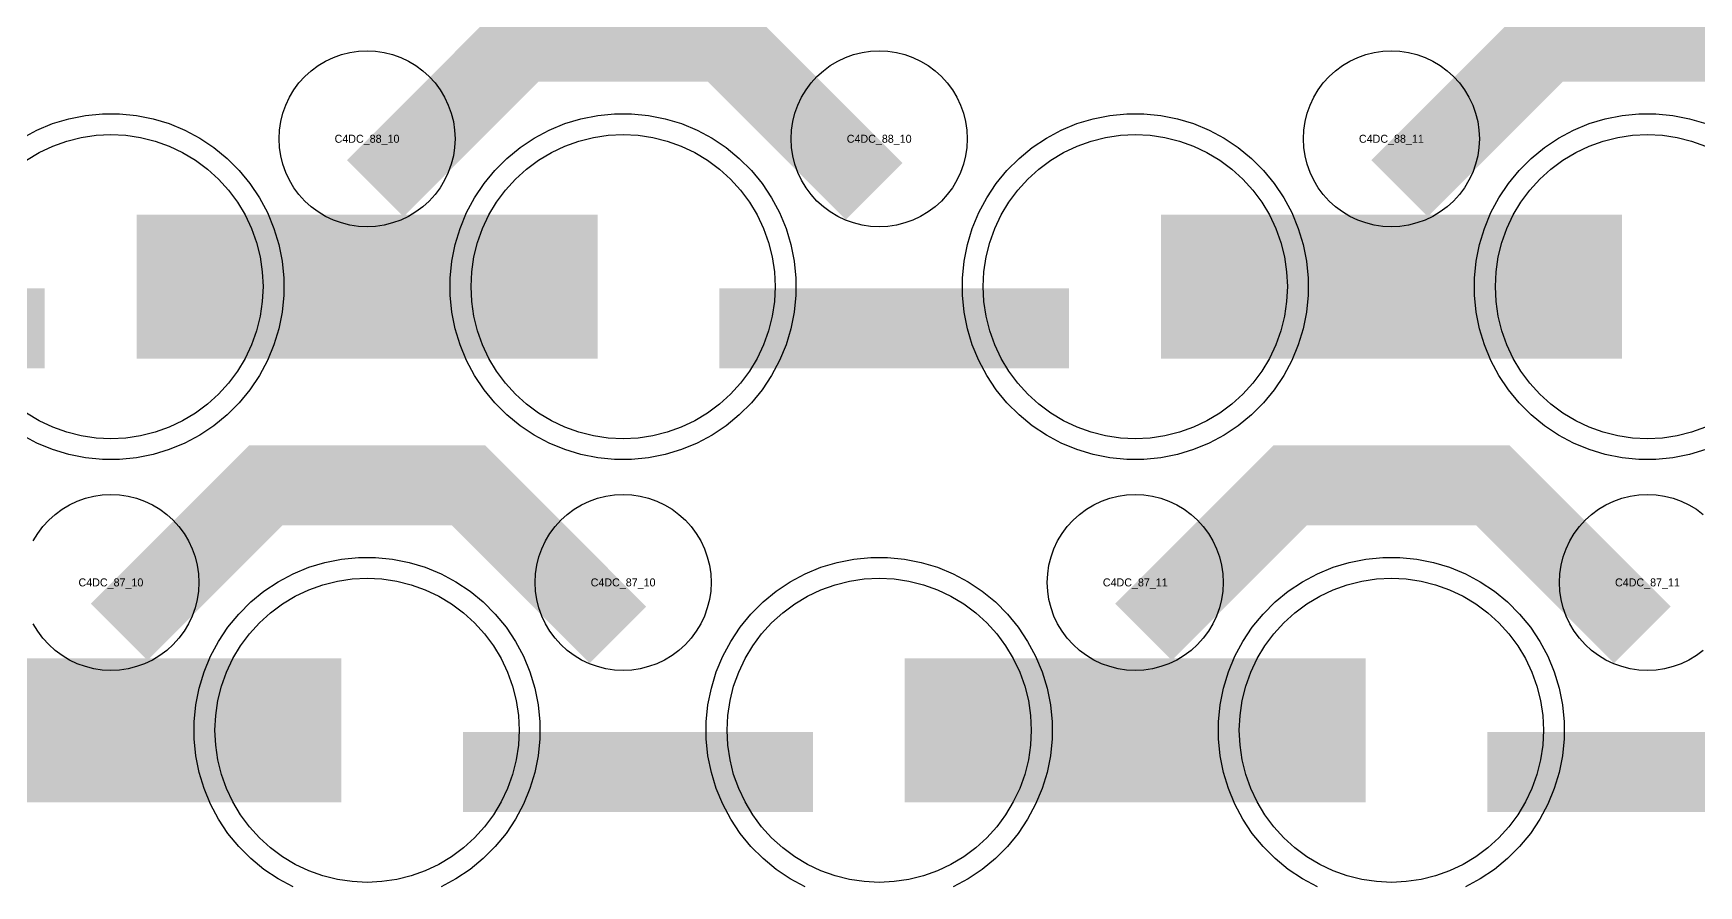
# Model space of a CAD drawing. Extents: x -11880 to 11880, y -14992 to 14992.
# Drawn here: x -8824 to -8304, y -2833 to -2567 of the extents above; entities that cross this region are included whole.
import ezdxf
from ezdxf.enums import TextEntityAlignment as Align

# ---------------------------------------------------------------- set-up
doc = ezdxf.new("R2010")
doc.units = 0
doc.header["$MEASUREMENT"] = 0
for name, color, linetype in [('GDS_775_DT_237', 138, 'CONTINUOUS'), ('RDL1_FS', 34, 'CONTINUOUS'), ('RDL_BS', 160, 'CONTINUOUS')]:
    doc.layers.add(name, color=color, linetype=linetype)

msp = doc.modelspace()

# ---------------------------------------------------------------- linework, layer by layer
at = {"layer": 'RDL1_FS'}
for points in [[(-8826.395, -2606.423), (-8822.395, -2604.025), (-8818.181, -2602.033), (-8813.791, -2600.461), (-8809.268, -2599.329), (-8804.657, -2598.645), (-8800, -2598.416), (-8795.343, -2598.645), (-8790.732, -2599.329), (-8786.209, -2600.461), (-8781.819, -2602.033), (-8777.605, -2604.025), (-8773.605, -2606.423), (-8769.86, -2609.201), (-8766.406, -2612.331), (-8763.276, -2615.785), (-8760.498, -2619.53), (-8758.1, -2623.53), (-8756.108, -2627.744), (-8754.536, -2632.134), (-8753.404, -2636.657), (-8752.72, -2641.268), (-8752.491, -2645.925), (-8752.72, -2650.582), (-8753.404, -2655.193), (-8754.536, -2659.716), (-8756.108, -2664.106), (-8758.1, -2668.32), (-8760.498, -2672.32), (-8763.276, -2676.065), (-8766.406, -2679.519), (-8769.86, -2682.649), (-8773.605, -2685.427), (-8777.605, -2687.825), (-8781.819, -2689.817), (-8786.209, -2691.389), (-8790.732, -2692.521), (-8795.343, -2693.205), (-8800, -2693.434), (-8804.657, -2693.205), (-8809.268, -2692.521), (-8813.791, -2691.389), (-8818.181, -2689.817), (-8822.395, -2687.825), (-8826.395, -2685.427)], [(-8301.819, -2689.817), (-8306.209, -2691.389), (-8310.732, -2692.521), (-8315.343, -2693.205), (-8320, -2693.434), (-8324.657, -2693.205), (-8329.268, -2692.521), (-8333.791, -2691.389), (-8338.181, -2689.817), (-8342.395, -2687.825), (-8346.395, -2685.427), (-8350.14, -2682.649), (-8353.594, -2679.519), (-8356.724, -2676.065), (-8359.502, -2672.32), (-8361.9, -2668.32), (-8363.892, -2664.106), (-8365.464, -2659.716), (-8366.596, -2655.193), (-8367.28, -2650.582), (-8367.509, -2645.925), (-8367.28, -2641.268), (-8366.596, -2636.657), (-8365.464, -2632.134), (-8363.892, -2627.744), (-8361.9, -2623.53), (-8359.502, -2619.53), (-8356.724, -2615.785), (-8353.594, -2612.331), (-8350.14, -2609.201), (-8346.395, -2606.423), (-8342.395, -2604.025), (-8338.181, -2602.033), (-8333.791, -2600.461), (-8329.268, -2599.329), (-8324.657, -2598.645), (-8320, -2598.416), (-8315.343, -2598.645), (-8310.732, -2599.329), (-8306.209, -2600.461), (-8301.819, -2602.033)]]:
    msp.add_lwpolyline(points, dxfattribs=at)
for points in [[(-8640, -2693.434), (-8644.657, -2693.205), (-8649.268, -2692.521), (-8653.791, -2691.389), (-8658.181, -2689.817), (-8662.395, -2687.825), (-8666.395, -2685.427), (-8670.14, -2682.649), (-8673.594, -2679.519), (-8676.724, -2676.065), (-8679.502, -2672.32), (-8681.9, -2668.32), (-8683.892, -2664.106), (-8685.464, -2659.716), (-8686.596, -2655.193), (-8687.28, -2650.582), (-8687.509, -2645.925), (-8687.28, -2641.268), (-8686.596, -2636.657), (-8685.464, -2632.134), (-8683.892, -2627.744), (-8681.9, -2623.53), (-8679.502, -2619.53), (-8676.724, -2615.785), (-8673.594, -2612.331), (-8670.14, -2609.201), (-8666.395, -2606.423), (-8662.395, -2604.025), (-8658.181, -2602.033), (-8653.791, -2600.461), (-8649.268, -2599.329), (-8644.657, -2598.645), (-8640, -2598.416), (-8635.343, -2598.645), (-8630.732, -2599.329), (-8626.209, -2600.461), (-8621.819, -2602.033), (-8617.605, -2604.025), (-8613.605, -2606.423), (-8609.86, -2609.201), (-8606.406, -2612.331), (-8603.276, -2615.785), (-8600.498, -2619.53), (-8598.1, -2623.53), (-8596.108, -2627.744), (-8594.536, -2632.134), (-8593.404, -2636.657), (-8592.72, -2641.268), (-8592.491, -2645.925), (-8592.72, -2650.582), (-8593.404, -2655.193), (-8594.536, -2659.716), (-8596.108, -2664.106), (-8598.1, -2668.32), (-8600.498, -2672.32), (-8603.276, -2676.065), (-8606.406, -2679.519), (-8609.86, -2682.649), (-8613.605, -2685.427), (-8617.605, -2687.825), (-8621.819, -2689.817), (-8626.209, -2691.389), (-8630.732, -2692.521), (-8635.343, -2693.205)], [(-8480, -2693.434), (-8484.657, -2693.205), (-8489.268, -2692.521), (-8493.791, -2691.389), (-8498.181, -2689.817), (-8502.395, -2687.825), (-8506.395, -2685.427), (-8510.14, -2682.649), (-8513.594, -2679.519), (-8516.724, -2676.065), (-8519.502, -2672.32), (-8521.9, -2668.32), (-8523.892, -2664.106), (-8525.464, -2659.716), (-8526.596, -2655.193), (-8527.28, -2650.582), (-8527.509, -2645.925), (-8527.28, -2641.268), (-8526.596, -2636.657), (-8525.464, -2632.134), (-8523.892, -2627.744), (-8521.9, -2623.53), (-8519.502, -2619.53), (-8516.724, -2615.785), (-8513.594, -2612.331), (-8510.14, -2609.201), (-8506.395, -2606.423), (-8502.395, -2604.025), (-8498.181, -2602.033), (-8493.791, -2600.461), (-8489.268, -2599.329), (-8484.657, -2598.645), (-8480, -2598.416), (-8475.343, -2598.645), (-8470.732, -2599.329), (-8466.209, -2600.461), (-8461.819, -2602.033), (-8457.605, -2604.025), (-8453.605, -2606.423), (-8449.86, -2609.201), (-8446.406, -2612.331), (-8443.276, -2615.785), (-8440.498, -2619.53), (-8438.1, -2623.53), (-8436.108, -2627.744), (-8434.536, -2632.134), (-8433.404, -2636.657), (-8432.72, -2641.268), (-8432.491, -2645.925), (-8432.72, -2650.582), (-8433.404, -2655.193), (-8434.536, -2659.716), (-8436.108, -2664.106), (-8438.1, -2668.32), (-8440.498, -2672.32), (-8443.276, -2676.065), (-8446.406, -2679.519), (-8449.86, -2682.649), (-8453.605, -2685.427), (-8457.605, -2687.825), (-8461.819, -2689.817), (-8466.209, -2691.389), (-8470.732, -2692.521), (-8475.343, -2693.205)]]:
    msp.add_lwpolyline(points, close=True, dxfattribs=at)
for points in [[(-8791.998, -2645.925, 45, 45, 0), (-8719.998, -2645.925, 45, 45, 0)], [(-8719.998, -2645.925, 45, 45, 0), (-8647.998, -2645.925, 45, 45, 0)], [(-8471.998, -2645.925, 45, 45, 0), (-8399.998, -2645.925, 45, 45, 0)], [(-8399.998, -2645.925, 45, 45, 0), (-8327.998, -2645.925, 45, 45, 0)]]:
    msp.add_lwpolyline(points, format="xyseb", dxfattribs=at)
at = {"layer": 'RDL1_FS', "color": 11, "true_color": 0xf27172}
for points in [[(-8720, -2831.999), (-8724.657, -2831.77), (-8729.268, -2831.086), (-8733.791, -2829.954), (-8738.181, -2828.382), (-8742.395, -2826.39), (-8746.395, -2823.992), (-8750.14, -2821.214), (-8753.594, -2818.084), (-8756.724, -2814.63), (-8759.502, -2810.885), (-8761.9, -2806.885), (-8763.892, -2802.671), (-8765.464, -2798.281), (-8766.596, -2793.758), (-8767.28, -2789.147), (-8767.509, -2784.49), (-8767.28, -2779.833), (-8766.596, -2775.222), (-8765.464, -2770.699), (-8763.892, -2766.309), (-8761.9, -2762.095), (-8759.502, -2758.095), (-8756.724, -2754.35), (-8753.594, -2750.896), (-8750.14, -2747.766), (-8746.395, -2744.988), (-8742.395, -2742.59), (-8738.181, -2740.598), (-8733.791, -2739.026), (-8729.268, -2737.894), (-8724.657, -2737.21), (-8720, -2736.981), (-8715.343, -2737.21), (-8710.732, -2737.894), (-8706.209, -2739.026), (-8701.819, -2740.598), (-8697.605, -2742.59), (-8693.605, -2744.988), (-8689.86, -2747.766), (-8686.406, -2750.896), (-8683.276, -2754.35), (-8680.498, -2758.095), (-8678.1, -2762.095), (-8676.108, -2766.309), (-8674.536, -2770.699), (-8673.404, -2775.222), (-8672.72, -2779.833), (-8672.491, -2784.49), (-8672.72, -2789.147), (-8673.404, -2793.758), (-8674.536, -2798.281), (-8676.108, -2802.671), (-8678.1, -2806.885), (-8680.498, -2810.885), (-8683.276, -2814.63), (-8686.406, -2818.084), (-8689.86, -2821.214), (-8693.605, -2823.992), (-8697.605, -2826.39), (-8701.819, -2828.382), (-8706.209, -2829.954), (-8710.732, -2831.086), (-8715.343, -2831.77)], [(-8560, -2831.999), (-8564.657, -2831.77), (-8569.268, -2831.086), (-8573.791, -2829.954), (-8578.181, -2828.382), (-8582.395, -2826.39), (-8586.395, -2823.992), (-8590.14, -2821.214), (-8593.594, -2818.084), (-8596.724, -2814.63), (-8599.502, -2810.885), (-8601.9, -2806.885), (-8603.892, -2802.671), (-8605.464, -2798.281), (-8606.596, -2793.758), (-8607.28, -2789.147), (-8607.509, -2784.49), (-8607.28, -2779.833), (-8606.596, -2775.222), (-8605.464, -2770.699), (-8603.892, -2766.309), (-8601.9, -2762.095), (-8599.502, -2758.095), (-8596.724, -2754.35), (-8593.594, -2750.896), (-8590.14, -2747.766), (-8586.395, -2744.988), (-8582.395, -2742.59), (-8578.181, -2740.598), (-8573.791, -2739.026), (-8569.268, -2737.894), (-8564.657, -2737.21), (-8560, -2736.981), (-8555.343, -2737.21), (-8550.732, -2737.894), (-8546.209, -2739.026), (-8541.819, -2740.598), (-8537.605, -2742.59), (-8533.605, -2744.988), (-8529.86, -2747.766), (-8526.406, -2750.896), (-8523.276, -2754.35), (-8520.498, -2758.095), (-8518.1, -2762.095), (-8516.108, -2766.309), (-8514.536, -2770.699), (-8513.404, -2775.222), (-8512.72, -2779.833), (-8512.491, -2784.49), (-8512.72, -2789.147), (-8513.404, -2793.758), (-8514.536, -2798.281), (-8516.108, -2802.671), (-8518.1, -2806.885), (-8520.498, -2810.885), (-8523.276, -2814.63), (-8526.406, -2818.084), (-8529.86, -2821.214), (-8533.605, -2823.992), (-8537.605, -2826.39), (-8541.819, -2828.382), (-8546.209, -2829.954), (-8550.732, -2831.086), (-8555.343, -2831.77)], [(-8400, -2831.999), (-8404.657, -2831.77), (-8409.268, -2831.086), (-8413.791, -2829.954), (-8418.181, -2828.382), (-8422.395, -2826.39), (-8426.395, -2823.992), (-8430.14, -2821.214), (-8433.594, -2818.084), (-8436.724, -2814.63), (-8439.502, -2810.885), (-8441.9, -2806.885), (-8443.892, -2802.671), (-8445.464, -2798.281), (-8446.596, -2793.758), (-8447.28, -2789.147), (-8447.509, -2784.49), (-8447.28, -2779.833), (-8446.596, -2775.222), (-8445.464, -2770.699), (-8443.892, -2766.309), (-8441.9, -2762.095), (-8439.502, -2758.095), (-8436.724, -2754.35), (-8433.594, -2750.896), (-8430.14, -2747.766), (-8426.395, -2744.988), (-8422.395, -2742.59), (-8418.181, -2740.598), (-8413.791, -2739.026), (-8409.268, -2737.894), (-8404.657, -2737.21), (-8400, -2736.981), (-8395.343, -2737.21), (-8390.732, -2737.894), (-8386.209, -2739.026), (-8381.819, -2740.598), (-8377.605, -2742.59), (-8373.605, -2744.988), (-8369.86, -2747.766), (-8366.406, -2750.896), (-8363.276, -2754.35), (-8360.498, -2758.095), (-8358.1, -2762.095), (-8356.108, -2766.309), (-8354.536, -2770.699), (-8353.404, -2775.222), (-8352.72, -2779.833), (-8352.491, -2784.49), (-8352.72, -2789.147), (-8353.404, -2793.758), (-8354.536, -2798.281), (-8356.108, -2802.671), (-8358.1, -2806.885), (-8360.498, -2810.885), (-8363.276, -2814.63), (-8366.406, -2818.084), (-8369.86, -2821.214), (-8373.605, -2823.992), (-8377.605, -2826.39), (-8381.819, -2828.382), (-8386.209, -2829.954), (-8390.732, -2831.086), (-8395.343, -2831.77)]]:
    msp.add_lwpolyline(points, close=True, dxfattribs=at)
for points in [[(-8871.998, -2784.49, 45, 45, 0), (-8799.998, -2784.49, 45, 45, 0)], [(-8799.998, -2784.49, 45, 45, 0), (-8727.998, -2784.49, 45, 45, 0)], [(-8551.998, -2784.49, 45, 45, 0), (-8479.998, -2784.49, 45, 45, 0)], [(-8479.998, -2784.49, 45, 45, 0), (-8407.998, -2784.49, 45, 45, 0)]]:
    msp.add_lwpolyline(points, format="xyseb", dxfattribs=at)
at = {"layer": 'RDL_BS'}
for points in [[(-8717.438, -2615.239, 25, 25, 0), (-8671.623, -2569.424, 25, 25, 0), (-8638.07, -2569.424, 25, 25, 0)], [(-8561.599, -2616.138, 25, 25, 0), (-8608.313, -2569.424, 25, 25, 0), (-8638.071, -2569.424, 25, 25, 0)], [(-8397.438, -2615.239, 25, 25, 0), (-8351.623, -2569.424, 25, 25, 0), (-8318.07, -2569.424, 25, 25, 0)], [(-8241.599, -2616.138, 25, 25, 0), (-8288.313, -2569.424, 25, 25, 0), (-8318.071, -2569.424, 25, 25, 0)], [(-8929.984, -2658.938, 25, 25, 0), (-8820.719, -2658.938, 25, 25, 0)], [(-8609.984, -2658.938, 25, 25, 0), (-8500.719, -2658.938, 25, 25, 0)], [(-8797.438, -2753.804, 25, 25, 0), (-8751.623, -2707.989, 25, 25, 0), (-8718.07, -2707.989, 25, 25, 0)], [(-8641.599, -2754.703, 25, 25, 0), (-8688.313, -2707.989, 25, 25, 0), (-8718.071, -2707.989, 25, 25, 0)], [(-8477.438, -2753.804, 25, 25, 0), (-8431.623, -2707.989, 25, 25, 0), (-8398.07, -2707.989, 25, 25, 0)], [(-8321.599, -2754.703, 25, 25, 0), (-8368.313, -2707.989, 25, 25, 0), (-8398.071, -2707.989, 25, 25, 0)]]:
    msp.add_lwpolyline(points, format="xyseb", dxfattribs=at)
for points in [[(-8720, -2627.231), (-8722.693, -2627.099), (-8725.365, -2626.703), (-8727.984, -2626.046), (-8730.519, -2625.139), (-8732.956, -2623.987), (-8735.28, -2622.594), (-8737.443, -2620.991), (-8739.442, -2619.179), (-8741.254, -2617.18), (-8742.857, -2615.017), (-8744.25, -2612.693), (-8745.402, -2610.256), (-8746.309, -2607.721), (-8746.966, -2605.102), (-8747.362, -2602.43), (-8747.494, -2599.737), (-8747.362, -2597.044), (-8746.966, -2594.372), (-8746.309, -2591.753), (-8745.402, -2589.218), (-8744.25, -2586.781), (-8742.857, -2584.457), (-8741.254, -2582.294), (-8739.442, -2580.295), (-8737.443, -2578.483), (-8735.28, -2576.88), (-8732.956, -2575.487), (-8730.519, -2574.335), (-8727.984, -2573.428), (-8725.365, -2572.771), (-8722.693, -2572.375), (-8720, -2572.243), (-8717.307, -2572.375), (-8714.635, -2572.771), (-8712.016, -2573.428), (-8709.481, -2574.335), (-8707.044, -2575.487), (-8704.72, -2576.88), (-8702.557, -2578.483), (-8700.558, -2580.295), (-8698.746, -2582.294), (-8697.143, -2584.457), (-8695.75, -2586.781), (-8694.598, -2589.218), (-8693.691, -2591.753), (-8693.034, -2594.372), (-8692.638, -2597.044), (-8692.506, -2599.737), (-8692.638, -2602.43), (-8693.034, -2605.102), (-8693.691, -2607.721), (-8694.598, -2610.256), (-8695.75, -2612.693), (-8697.143, -2615.017), (-8698.746, -2617.18), (-8700.558, -2619.179), (-8702.557, -2620.991), (-8704.72, -2622.594), (-8707.044, -2623.987), (-8709.481, -2625.139), (-8712.016, -2626.046), (-8714.635, -2626.703), (-8717.307, -2627.099)], [(-8560, -2627.231), (-8562.693, -2627.099), (-8565.365, -2626.703), (-8567.984, -2626.046), (-8570.519, -2625.139), (-8572.956, -2623.987), (-8575.28, -2622.594), (-8577.443, -2620.991), (-8579.442, -2619.179), (-8581.254, -2617.18), (-8582.857, -2615.017), (-8584.25, -2612.693), (-8585.402, -2610.256), (-8586.309, -2607.721), (-8586.966, -2605.102), (-8587.362, -2602.43), (-8587.494, -2599.737), (-8587.362, -2597.044), (-8586.966, -2594.372), (-8586.309, -2591.753), (-8585.402, -2589.218), (-8584.25, -2586.781), (-8582.857, -2584.457), (-8581.254, -2582.294), (-8579.442, -2580.295), (-8577.443, -2578.483), (-8575.28, -2576.88), (-8572.956, -2575.487), (-8570.519, -2574.335), (-8567.984, -2573.428), (-8565.365, -2572.771), (-8562.693, -2572.375), (-8560, -2572.243), (-8557.307, -2572.375), (-8554.635, -2572.771), (-8552.016, -2573.428), (-8549.481, -2574.335), (-8547.044, -2575.487), (-8544.72, -2576.88), (-8542.557, -2578.483), (-8540.558, -2580.295), (-8538.746, -2582.294), (-8537.143, -2584.457), (-8535.75, -2586.781), (-8534.598, -2589.218), (-8533.691, -2591.753), (-8533.034, -2594.372), (-8532.638, -2597.044), (-8532.506, -2599.737), (-8532.638, -2602.43), (-8533.034, -2605.102), (-8533.691, -2607.721), (-8534.598, -2610.256), (-8535.75, -2612.693), (-8537.143, -2615.017), (-8538.746, -2617.18), (-8540.558, -2619.179), (-8542.557, -2620.991), (-8544.72, -2622.594), (-8547.044, -2623.987), (-8549.481, -2625.139), (-8552.016, -2626.046), (-8554.635, -2626.703), (-8557.307, -2627.099)], [(-8400, -2627.231), (-8402.693, -2627.099), (-8405.365, -2626.703), (-8407.984, -2626.046), (-8410.519, -2625.139), (-8412.956, -2623.987), (-8415.28, -2622.594), (-8417.443, -2620.991), (-8419.442, -2619.179), (-8421.254, -2617.18), (-8422.857, -2615.017), (-8424.25, -2612.693), (-8425.402, -2610.256), (-8426.309, -2607.721), (-8426.966, -2605.102), (-8427.362, -2602.43), (-8427.494, -2599.737), (-8427.362, -2597.044), (-8426.966, -2594.372), (-8426.309, -2591.753), (-8425.402, -2589.218), (-8424.25, -2586.781), (-8422.857, -2584.457), (-8421.254, -2582.294), (-8419.442, -2580.295), (-8417.443, -2578.483), (-8415.28, -2576.88), (-8412.956, -2575.487), (-8410.519, -2574.335), (-8407.984, -2573.428), (-8405.365, -2572.771), (-8402.693, -2572.375), (-8400, -2572.243), (-8397.307, -2572.375), (-8394.635, -2572.771), (-8392.016, -2573.428), (-8389.481, -2574.335), (-8387.044, -2575.487), (-8384.72, -2576.88), (-8382.557, -2578.483), (-8380.558, -2580.295), (-8378.746, -2582.294), (-8377.143, -2584.457), (-8375.75, -2586.781), (-8374.598, -2589.218), (-8373.691, -2591.753), (-8373.034, -2594.372), (-8372.638, -2597.044), (-8372.506, -2599.737), (-8372.638, -2602.43), (-8373.034, -2605.102), (-8373.691, -2607.721), (-8374.598, -2610.256), (-8375.75, -2612.693), (-8377.143, -2615.017), (-8378.746, -2617.18), (-8380.558, -2619.179), (-8382.557, -2620.991), (-8384.72, -2622.594), (-8387.044, -2623.987), (-8389.481, -2625.139), (-8392.016, -2626.046), (-8394.635, -2626.703), (-8397.307, -2627.099)], [(-8642.644, -2699.925), (-8647.938, -2699.408), (-8653.165, -2698.362), (-8658.205, -2696.831), (-8663.115, -2694.8), (-8667.777, -2692.308), (-8672.191, -2689.361), (-8676.292, -2685.999), (-8680.074, -2682.217), (-8683.436, -2678.116), (-8686.383, -2673.702), (-8688.875, -2669.04), (-8690.906, -2664.13), (-8692.437, -2659.09), (-8693.483, -2653.863), (-8694, -2648.569), (-8694, -2643.281), (-8693.483, -2637.987), (-8692.437, -2632.76), (-8690.906, -2627.72), (-8688.875, -2622.81), (-8686.383, -2618.148), (-8683.436, -2613.734), (-8680.074, -2609.633), (-8676.292, -2605.851), (-8672.191, -2602.489), (-8667.777, -2599.542), (-8663.115, -2597.05), (-8658.205, -2595.019), (-8653.165, -2593.488), (-8647.938, -2592.442), (-8642.644, -2591.925), (-8637.356, -2591.925), (-8632.062, -2592.442), (-8626.835, -2593.488), (-8621.795, -2595.019), (-8616.885, -2597.05), (-8612.223, -2599.542), (-8607.809, -2602.489), (-8603.708, -2605.851), (-8599.926, -2609.633), (-8596.564, -2613.734), (-8593.617, -2618.148), (-8591.125, -2622.81), (-8589.094, -2627.72), (-8587.563, -2632.76), (-8586.517, -2637.987), (-8586, -2643.281), (-8586, -2648.569), (-8586.517, -2653.863), (-8587.563, -2659.09), (-8589.094, -2664.13), (-8591.125, -2669.04), (-8593.617, -2673.702), (-8596.564, -2678.116), (-8599.926, -2682.217), (-8603.708, -2685.999), (-8607.809, -2689.361), (-8612.223, -2692.308), (-8616.885, -2694.8), (-8621.795, -2696.831), (-8626.835, -2698.362), (-8632.062, -2699.408), (-8637.356, -2699.925)], [(-8482.644, -2699.925), (-8487.938, -2699.408), (-8493.165, -2698.362), (-8498.205, -2696.831), (-8503.115, -2694.8), (-8507.777, -2692.308), (-8512.191, -2689.361), (-8516.292, -2685.999), (-8520.074, -2682.217), (-8523.436, -2678.116), (-8526.383, -2673.702), (-8528.875, -2669.04), (-8530.906, -2664.13), (-8532.437, -2659.09), (-8533.483, -2653.863), (-8534, -2648.569), (-8534, -2643.281), (-8533.483, -2637.987), (-8532.437, -2632.76), (-8530.906, -2627.72), (-8528.875, -2622.81), (-8526.383, -2618.148), (-8523.436, -2613.734), (-8520.074, -2609.633), (-8516.292, -2605.851), (-8512.191, -2602.489), (-8507.777, -2599.542), (-8503.115, -2597.05), (-8498.205, -2595.019), (-8493.165, -2593.488), (-8487.938, -2592.442), (-8482.644, -2591.925), (-8477.356, -2591.925), (-8472.062, -2592.442), (-8466.835, -2593.488), (-8461.795, -2595.019), (-8456.885, -2597.05), (-8452.223, -2599.542), (-8447.809, -2602.489), (-8443.708, -2605.851), (-8439.926, -2609.633), (-8436.564, -2613.734), (-8433.617, -2618.148), (-8431.125, -2622.81), (-8429.094, -2627.72), (-8427.563, -2632.76), (-8426.517, -2637.987), (-8426, -2643.281), (-8426, -2648.569), (-8426.517, -2653.863), (-8427.563, -2659.09), (-8429.094, -2664.13), (-8431.125, -2669.04), (-8433.617, -2673.702), (-8436.564, -2678.116), (-8439.926, -2682.217), (-8443.708, -2685.999), (-8447.809, -2689.361), (-8452.223, -2692.308), (-8456.885, -2694.8), (-8461.795, -2696.831), (-8466.835, -2698.362), (-8472.062, -2699.408), (-8477.356, -2699.925)], [(-8640, -2765.796), (-8642.693, -2765.664), (-8645.365, -2765.268), (-8647.984, -2764.611), (-8650.519, -2763.704), (-8652.956, -2762.552), (-8655.28, -2761.159), (-8657.443, -2759.556), (-8659.442, -2757.744), (-8661.254, -2755.745), (-8662.857, -2753.582), (-8664.25, -2751.258), (-8665.402, -2748.821), (-8666.309, -2746.286), (-8666.966, -2743.667), (-8667.362, -2740.995), (-8667.494, -2738.302), (-8667.362, -2735.609), (-8666.966, -2732.937), (-8666.309, -2730.318), (-8665.402, -2727.783), (-8664.25, -2725.346), (-8662.857, -2723.022), (-8661.254, -2720.859), (-8659.442, -2718.86), (-8657.443, -2717.048), (-8655.28, -2715.445), (-8652.956, -2714.052), (-8650.519, -2712.9), (-8647.984, -2711.993), (-8645.365, -2711.336), (-8642.693, -2710.94), (-8640, -2710.808), (-8637.307, -2710.94), (-8634.635, -2711.336), (-8632.016, -2711.993), (-8629.481, -2712.9), (-8627.044, -2714.052), (-8624.72, -2715.445), (-8622.557, -2717.048), (-8620.558, -2718.86), (-8618.746, -2720.859), (-8617.143, -2723.022), (-8615.75, -2725.346), (-8614.598, -2727.783), (-8613.691, -2730.318), (-8613.034, -2732.937), (-8612.638, -2735.609), (-8612.506, -2738.302), (-8612.638, -2740.995), (-8613.034, -2743.667), (-8613.691, -2746.286), (-8614.598, -2748.821), (-8615.75, -2751.258), (-8617.143, -2753.582), (-8618.746, -2755.745), (-8620.558, -2757.744), (-8622.557, -2759.556), (-8624.72, -2761.159), (-8627.044, -2762.552), (-8629.481, -2763.704), (-8632.016, -2764.611), (-8634.635, -2765.268), (-8637.307, -2765.664)], [(-8480, -2765.796), (-8482.693, -2765.664), (-8485.365, -2765.268), (-8487.984, -2764.611), (-8490.519, -2763.704), (-8492.956, -2762.552), (-8495.28, -2761.159), (-8497.443, -2759.556), (-8499.442, -2757.744), (-8501.254, -2755.745), (-8502.857, -2753.582), (-8504.25, -2751.258), (-8505.402, -2748.821), (-8506.309, -2746.286), (-8506.966, -2743.667), (-8507.362, -2740.995), (-8507.494, -2738.302), (-8507.362, -2735.609), (-8506.966, -2732.937), (-8506.309, -2730.318), (-8505.402, -2727.783), (-8504.25, -2725.346), (-8502.857, -2723.022), (-8501.254, -2720.859), (-8499.442, -2718.86), (-8497.443, -2717.048), (-8495.28, -2715.445), (-8492.956, -2714.052), (-8490.519, -2712.9), (-8487.984, -2711.993), (-8485.365, -2711.336), (-8482.693, -2710.94), (-8480, -2710.808), (-8477.307, -2710.94), (-8474.635, -2711.336), (-8472.016, -2711.993), (-8469.481, -2712.9), (-8467.044, -2714.052), (-8464.72, -2715.445), (-8462.557, -2717.048), (-8460.558, -2718.86), (-8458.746, -2720.859), (-8457.143, -2723.022), (-8455.75, -2725.346), (-8454.598, -2727.783), (-8453.691, -2730.318), (-8453.034, -2732.937), (-8452.638, -2735.609), (-8452.506, -2738.302), (-8452.638, -2740.995), (-8453.034, -2743.667), (-8453.691, -2746.286), (-8454.598, -2748.821), (-8455.75, -2751.258), (-8457.143, -2753.582), (-8458.746, -2755.745), (-8460.558, -2757.744), (-8462.557, -2759.556), (-8464.72, -2761.159), (-8467.044, -2762.552), (-8469.481, -2763.704), (-8472.016, -2764.611), (-8474.635, -2765.268), (-8477.307, -2765.664)]]:
    msp.add_lwpolyline(points, close=True, dxfattribs=at)
for points in [[(-8827.777, -2599.542), (-8823.115, -2597.05), (-8818.205, -2595.019), (-8813.165, -2593.488), (-8807.938, -2592.442), (-8802.644, -2591.925), (-8797.356, -2591.925), (-8792.062, -2592.442), (-8786.835, -2593.488), (-8781.795, -2595.019), (-8776.885, -2597.05), (-8772.223, -2599.542), (-8767.809, -2602.489), (-8763.708, -2605.851), (-8759.926, -2609.633), (-8756.564, -2613.734), (-8753.617, -2618.148), (-8751.125, -2622.81), (-8749.094, -2627.72), (-8747.563, -2632.76), (-8746.517, -2637.987), (-8746, -2643.281), (-8746, -2648.569), (-8746.517, -2653.863), (-8747.563, -2659.09), (-8749.094, -2664.13), (-8751.125, -2669.04), (-8753.617, -2673.702), (-8756.564, -2678.116), (-8759.926, -2682.217), (-8763.708, -2685.999), (-8767.809, -2689.361), (-8772.223, -2692.308), (-8776.885, -2694.8), (-8781.795, -2696.831), (-8786.835, -2698.362), (-8792.062, -2699.408), (-8797.356, -2699.925), (-8802.644, -2699.925), (-8807.938, -2699.408), (-8813.165, -2698.362), (-8818.205, -2696.831), (-8823.115, -2694.8), (-8827.777, -2692.308)], [(-8301.795, -2696.831), (-8306.835, -2698.362), (-8312.062, -2699.408), (-8317.356, -2699.925), (-8322.644, -2699.925), (-8327.938, -2699.408), (-8333.165, -2698.362), (-8338.205, -2696.831), (-8343.115, -2694.8), (-8347.777, -2692.308), (-8352.191, -2689.361), (-8356.292, -2685.999), (-8360.074, -2682.217), (-8363.436, -2678.116), (-8366.383, -2673.702), (-8368.875, -2669.04), (-8370.906, -2664.13), (-8372.437, -2659.09), (-8373.483, -2653.863), (-8374, -2648.569), (-8374, -2643.281), (-8373.483, -2637.987), (-8372.437, -2632.76), (-8370.906, -2627.72), (-8368.875, -2622.81), (-8366.383, -2618.148), (-8363.436, -2613.734), (-8360.074, -2609.633), (-8356.292, -2605.851), (-8352.191, -2602.489), (-8347.777, -2599.542), (-8343.115, -2597.05), (-8338.205, -2595.019), (-8333.165, -2593.488), (-8327.938, -2592.442), (-8322.644, -2591.925), (-8317.356, -2591.925), (-8312.062, -2592.442), (-8306.835, -2593.488), (-8301.795, -2595.019)], [(-8824.25, -2725.346), (-8822.857, -2723.022), (-8821.254, -2720.859), (-8819.442, -2718.86), (-8817.443, -2717.048), (-8815.28, -2715.445), (-8812.956, -2714.052), (-8810.519, -2712.9), (-8807.984, -2711.993), (-8805.365, -2711.336), (-8802.693, -2710.94), (-8800, -2710.808), (-8797.307, -2710.94), (-8794.635, -2711.336), (-8792.016, -2711.993), (-8789.481, -2712.9), (-8787.044, -2714.052), (-8784.72, -2715.445), (-8782.557, -2717.048), (-8780.558, -2718.86), (-8778.746, -2720.859), (-8777.143, -2723.022), (-8775.75, -2725.346), (-8774.598, -2727.783), (-8773.691, -2730.318), (-8773.034, -2732.937), (-8772.638, -2735.609), (-8772.506, -2738.302), (-8772.638, -2740.995), (-8773.034, -2743.667), (-8773.691, -2746.286), (-8774.598, -2748.821), (-8775.75, -2751.258), (-8777.143, -2753.582), (-8778.746, -2755.745), (-8780.558, -2757.744), (-8782.557, -2759.556), (-8784.72, -2761.159), (-8787.044, -2762.552), (-8789.481, -2763.704), (-8792.016, -2764.611), (-8794.635, -2765.268), (-8797.307, -2765.664), (-8800, -2765.796), (-8802.693, -2765.664), (-8805.365, -2765.268), (-8807.984, -2764.611), (-8810.519, -2763.704), (-8812.956, -2762.552), (-8815.28, -2761.159), (-8817.443, -2759.556), (-8819.442, -2757.744), (-8821.254, -2755.745), (-8822.857, -2753.582), (-8824.25, -2751.258)], [(-8302.557, -2759.556), (-8304.72, -2761.159), (-8307.044, -2762.552), (-8309.481, -2763.704), (-8312.016, -2764.611), (-8314.635, -2765.268), (-8317.307, -2765.664), (-8320, -2765.796), (-8322.693, -2765.664), (-8325.365, -2765.268), (-8327.984, -2764.611), (-8330.519, -2763.704), (-8332.956, -2762.552), (-8335.28, -2761.159), (-8337.443, -2759.556), (-8339.442, -2757.744), (-8341.254, -2755.745), (-8342.857, -2753.582), (-8344.25, -2751.258), (-8345.402, -2748.821), (-8346.309, -2746.286), (-8346.966, -2743.667), (-8347.362, -2740.995), (-8347.494, -2738.302), (-8347.362, -2735.609), (-8346.966, -2732.937), (-8346.309, -2730.318), (-8345.402, -2727.783), (-8344.25, -2725.346), (-8342.857, -2723.022), (-8341.254, -2720.859), (-8339.442, -2718.86), (-8337.443, -2717.048), (-8335.28, -2715.445), (-8332.956, -2714.052), (-8330.519, -2712.9), (-8327.984, -2711.993), (-8325.365, -2711.336), (-8322.693, -2710.94), (-8320, -2710.808), (-8317.307, -2710.94), (-8314.635, -2711.336), (-8312.016, -2711.993), (-8309.481, -2712.9), (-8307.044, -2714.052), (-8304.72, -2715.445), (-8302.557, -2717.048)]]:
    msp.add_lwpolyline(points, dxfattribs=at)
at = {"layer": 'RDL_BS', "color": 11, "true_color": 0xf27172}
for points in [[(-8743.115, -2833.365), (-8747.777, -2830.873), (-8752.191, -2827.926), (-8756.292, -2824.564), (-8760.074, -2820.782), (-8763.436, -2816.681), (-8766.383, -2812.267), (-8768.875, -2807.605), (-8770.906, -2802.695), (-8772.437, -2797.655), (-8773.483, -2792.428), (-8774, -2787.134), (-8774, -2781.846), (-8773.483, -2776.552), (-8772.437, -2771.325), (-8770.906, -2766.285), (-8768.875, -2761.375), (-8766.383, -2756.713), (-8763.436, -2752.299), (-8760.074, -2748.198), (-8756.292, -2744.416), (-8752.191, -2741.054), (-8747.777, -2738.107), (-8743.115, -2735.615), (-8738.205, -2733.584), (-8733.165, -2732.053), (-8727.938, -2731.007), (-8722.644, -2730.49), (-8717.356, -2730.49), (-8712.062, -2731.007), (-8706.835, -2732.053), (-8701.795, -2733.584), (-8696.885, -2735.615), (-8692.223, -2738.107), (-8687.809, -2741.054), (-8683.708, -2744.416), (-8679.926, -2748.198), (-8676.564, -2752.299), (-8673.617, -2756.713), (-8671.125, -2761.375), (-8669.094, -2766.285), (-8667.563, -2771.325), (-8666.517, -2776.552), (-8666, -2781.846), (-8666, -2787.134), (-8666.517, -2792.428), (-8667.563, -2797.655), (-8669.094, -2802.695), (-8671.125, -2807.605), (-8673.617, -2812.267), (-8676.564, -2816.681), (-8679.926, -2820.782), (-8683.708, -2824.564), (-8687.809, -2827.926), (-8692.223, -2830.873), (-8696.885, -2833.365)], [(-8583.115, -2833.365), (-8587.777, -2830.873), (-8592.191, -2827.926), (-8596.292, -2824.564), (-8600.074, -2820.782), (-8603.436, -2816.681), (-8606.383, -2812.267), (-8608.875, -2807.605), (-8610.906, -2802.695), (-8612.437, -2797.655), (-8613.483, -2792.428), (-8614, -2787.134), (-8614, -2781.846), (-8613.483, -2776.552), (-8612.437, -2771.325), (-8610.906, -2766.285), (-8608.875, -2761.375), (-8606.383, -2756.713), (-8603.436, -2752.299), (-8600.074, -2748.198), (-8596.292, -2744.416), (-8592.191, -2741.054), (-8587.777, -2738.107), (-8583.115, -2735.615), (-8578.205, -2733.584), (-8573.165, -2732.053), (-8567.938, -2731.007), (-8562.644, -2730.49), (-8557.356, -2730.49), (-8552.062, -2731.007), (-8546.835, -2732.053), (-8541.795, -2733.584), (-8536.885, -2735.615), (-8532.223, -2738.107), (-8527.809, -2741.054), (-8523.708, -2744.416), (-8519.926, -2748.198), (-8516.564, -2752.299), (-8513.617, -2756.713), (-8511.125, -2761.375), (-8509.094, -2766.285), (-8507.563, -2771.325), (-8506.517, -2776.552), (-8506, -2781.846), (-8506, -2787.134), (-8506.517, -2792.428), (-8507.563, -2797.655), (-8509.094, -2802.695), (-8511.125, -2807.605), (-8513.617, -2812.267), (-8516.564, -2816.681), (-8519.926, -2820.782), (-8523.708, -2824.564), (-8527.809, -2827.926), (-8532.223, -2830.873), (-8536.885, -2833.365)], [(-8423.115, -2833.365), (-8427.777, -2830.873), (-8432.191, -2827.926), (-8436.292, -2824.564), (-8440.074, -2820.782), (-8443.436, -2816.681), (-8446.383, -2812.267), (-8448.875, -2807.605), (-8450.906, -2802.695), (-8452.437, -2797.655), (-8453.483, -2792.428), (-8454, -2787.134), (-8454, -2781.846), (-8453.483, -2776.552), (-8452.437, -2771.325), (-8450.906, -2766.285), (-8448.875, -2761.375), (-8446.383, -2756.713), (-8443.436, -2752.299), (-8440.074, -2748.198), (-8436.292, -2744.416), (-8432.191, -2741.054), (-8427.777, -2738.107), (-8423.115, -2735.615), (-8418.205, -2733.584), (-8413.165, -2732.053), (-8407.938, -2731.007), (-8402.644, -2730.49), (-8397.356, -2730.49), (-8392.062, -2731.007), (-8386.835, -2732.053), (-8381.795, -2733.584), (-8376.885, -2735.615), (-8372.223, -2738.107), (-8367.809, -2741.054), (-8363.708, -2744.416), (-8359.926, -2748.198), (-8356.564, -2752.299), (-8353.617, -2756.713), (-8351.125, -2761.375), (-8349.094, -2766.285), (-8347.563, -2771.325), (-8346.517, -2776.552), (-8346, -2781.846), (-8346, -2787.134), (-8346.517, -2792.428), (-8347.563, -2797.655), (-8349.094, -2802.695), (-8351.125, -2807.605), (-8353.617, -2812.267), (-8356.564, -2816.681), (-8359.926, -2820.782), (-8363.708, -2824.564), (-8367.809, -2827.926), (-8372.223, -2830.873), (-8376.885, -2833.365)]]:
    msp.add_lwpolyline(points, dxfattribs=at)
for points in [[(-8689.984, -2797.503, 25, 25, 0), (-8580.719, -2797.503, 25, 25, 0)], [(-8369.984, -2797.503, 25, 25, 0), (-8260.719, -2797.503, 25, 25, 0)]]:
    msp.add_lwpolyline(points, format="xyseb", dxfattribs=at)

# ---------------------------------------------------------------- texts
at = {"layer": 'GDS_775_DT_237'}
for s, p in [('C4DC_88_10', (-8720, -2599.737)), ('C4DC_88_10', (-8720, -2599.737)), ('C4DC_88_10', (-8560, -2599.737)), ('C4DC_88_10', (-8560, -2599.737)), ('C4DC_88_11', (-8400, -2599.737)), ('C4DC_88_11', (-8400, -2599.737)), ('C4DC_87_10', (-8800, -2738.302)), ('C4DC_87_10', (-8800, -2738.302)), ('C4DC_87_10', (-8640, -2738.302)), ('C4DC_87_10', (-8640, -2738.302)), ('C4DC_87_11', (-8480, -2738.302)), ('C4DC_87_11', (-8480, -2738.302)), ('C4DC_87_11', (-8320, -2738.302)), ('C4DC_87_11', (-8320, -2738.302))]:
    msp.add_text(s, height=2.5, dxfattribs=at).set_placement(p, align=Align.MIDDLE_CENTER)

doc.saveas('drawing.dxf')
